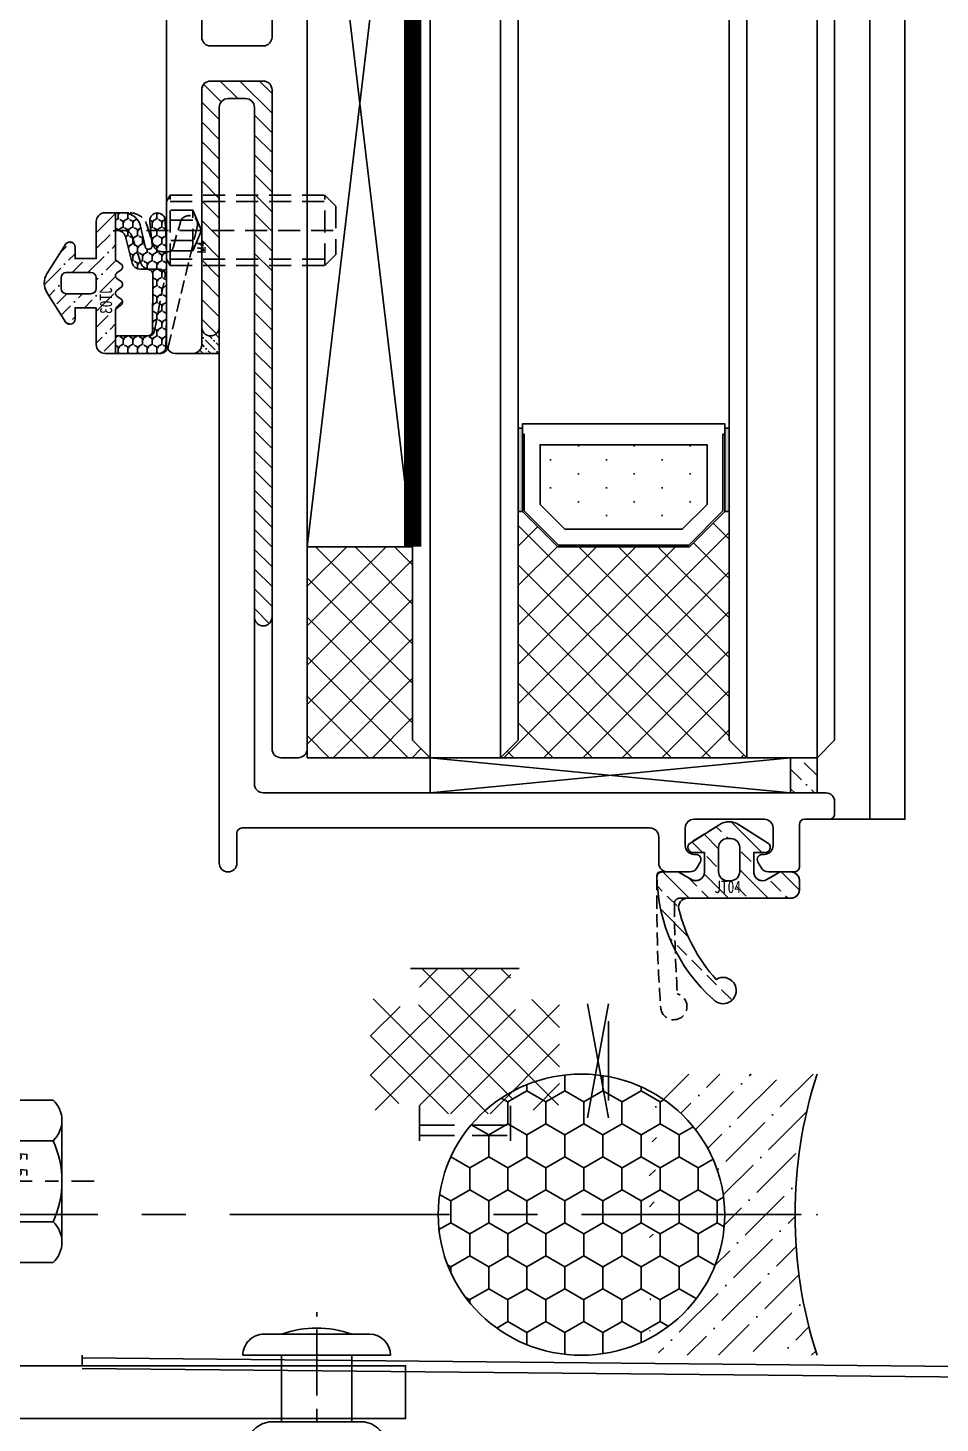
# Model space of a CAD drawing. Extents: x 220580 to 2027826, y -309201 to 71987.
# Drawn here: x 361699.6 to 361751.5, y -164081.2 to -164001.8 of the extents above; entities that cross this region are included whole.
import ezdxf
from ezdxf.enums import TextEntityAlignment as Align

# ---------------------------------------------------------------- set-up
doc = ezdxf.new("R2010")
doc.units = 0
for name, pattern in [('CENTER', [2, 1.25, -0.25, 0.25, -0.25]), ('DASHED', [0.75, 0.5, -0.25]), ('HIDDEN2', [0.1875, 0.125, -0.0625]), ('ZN-CENTER', [2, 1.25, -0.25, 0.25, -0.25]), ('ZN-DASH', [0.35, 0.25, -0.1])]:
    doc.linetypes.add(name, pattern=pattern)
for name, color, linetype in [('!ZN1-填充-8', 8, 'Continuous'), ('!ZN1-标注-173', 173, 'Continuous'), ('!ZN3-玻璃幕墙-4', 4, 'Continuous'), ('!ZN4-辅助材料-1', 1, 'Continuous'), ('!ZN4-配件-11', 11, 'Continuous'), ('!ZN5-铝材投影-112', 112, 'Continuous'), ('!ZN5-铝材断面-6', 6, 'Continuous'), ('!ZN6-虚线-8', 8, 'ZN-DASH'), ('1辅助材料', 1, 'Continuous'), ('4玻璃幕墙', 4, 'Continuous'), ('Fill', 8, 'Continuous'), ('ZX', 240, 'CENTER')]:
    doc.layers.add(name, color=color, linetype=linetype)
doc.layers.add('0_FLASHING', color=6, linetype='Continuous', lineweight=25)
doc.styles.add('DHTEXT-1', font='ROMANS.shx', dxfattribs={"width": 0.7, "bigfont": 'CHINESE.shx'})
doc.styles.add('黑体', font='simhei.ttf', dxfattribs={"height": 12})
pattern_1 = [(135, (0, 0), (-1.122532015133644, -1.122532015133644), []), (225, (0, 0), (1.122532015133644, -1.122532015133644), [])]

# ---------------------------------------------------------------- blocks, each defined once
blk = doc.blocks.new('16胶缝')
at = {"layer": '!ZN1-填充-8', "ltscale": 0.1}
h = blk.add_hatch(dxfattribs=at)
h.set_pattern_fill('HONEY', color=256, scale=10, style=0)
h.set_pattern_definition([(4.818975183877585e-15, (-19679.56000236233, -11324.37131966545), (1.875, 1.08253175), [1.25, -2.5]), (120, (-19679.56000236233, -11324.37131966545), (-1.874999995903225, 1.082531757095823), [1.249999999999998, -2.499999999999997]), (60.00000000000003, (-19679.56000236233, -11324.37131966545), (4.096775418904741e-09, 2.165063507095822), [-2.499999999999998, 1.249999999999999])])
edge = h.paths.add_edge_path()
edge.add_ellipse((8.000000000182808, 13.40127735032729), major_axis=(-1.852811262691897e-12, -8.148750109612592), ratio=0.9817456533069091, start_angle=0, end_angle=360)
h = blk.add_hatch(dxfattribs=at)
h.set_pattern_fill('ANSI36', color=256, scale=10, style=0)
h.set_pattern_definition([(45.00000000000003, (-19679.575386873, -11324.37131966545), (0.6629126073623883, 2.430679560328756), [3.125, -0.625, 0, -0.625])])
edge = h.paths.add_edge_path()
edge.add_ellipse((8.015384510843433, 13.40127735032729), major_axis=(0.8733517820453444, 8.103544729698486), ratio=0.9813319895029027, start_angle=124.6262873536864, end_angle=247.3977371599691, ccw=False)
edge.add_arc((0.0005942590132690384, 10.19757702908555), 1.197577176534192, 269.97156881858757, 324.48671338471985, ccw=False)
edge.add_line((1.455191522836685e-11, 8.999999999992724), (1.091393642127514e-11, -1.818989403545856e-12))
edge.add_arc((8.000000000015461, -24.92179927315374), 26.17434008740905, 432.2031562990745, 467.7968437009381, ccw=False)
edge.add_line((16.00000000001455, 0), (16.00000000001091, 9.000000000003638))
edge.add_arc((16.00645417175474, 10.22705133927502), 1.227068313314542, 216.5905572920867, 269.6986325029304, ccw=False)
at = {"layer": '!ZN4-辅助材料-1', "color": 1, "ltscale": 0.1}
blk.add_arc((8.000000000014552, -24.92179927313555), 26.17434008739207, 72.20315629866607, 107.7968437013339, dxfattribs=at)
blk.add_ellipse((8.000000000182808, 13.40127735032729), major_axis=(-1.852811262691897e-12, -8.148750109612592), ratio=0.9817456533069091, dxfattribs=at)
blk.add_point((8.000000000014552, 7.275957614183426e-12), dxfattribs=at)
blk = doc.blocks.new('胶缝断面')
at = {"color": 7, "ltscale": 0.1, "extrusion": (0, 0, -1), "zscale": -1, "rotation": 180}
blk.add_blockref('16胶缝', (8, 5.456968210637569e-12), dxfattribs=at)
blk = doc.blocks.new('*U261')
at = {"layer": '!ZN1-填充-8'}
h = blk.add_hatch(dxfattribs=at)
h.set_pattern_fill('ANSI37', color=256, scale=0.5, style=0)
h.set_pattern_definition([(45, (6, 0), (-1.122532015133644, 1.122532015133644), []), (135, (6, 0), (-1.122532015133644, -1.122532015133644), [])])
h.paths.add_polyline_path([(1.029468876367901e-06, 5.00000102652325), (1.029468876367901e-06, 19.00000102652371), (1.000001029469331, 18.00000102652325), (14.00000102946797, 18.00000102652325), (14.00000102946797, 17.75000102652325), (12.00000102946797, 15.75000102652325), (12.00000102946797, 8.250001026523705), (14.00000102946797, 6.250001026523705), (14.00000102946797, 6.000001026523705), (1.000001029469331, 6.000001026523705)])
for points in [[(18.75000205893684, 17.99999999999977), (14.00000205893684, 17.99999999999977), (14.00000205893684, 17.74999999999977), (18.75000205893684, 17.74999999999977)], [(18.75000205893684, 6.249999999999773), (14.00000205893684, 6.249999999999773), (14.00000205893684, 5.999999999999773), (18.75000205893684, 5.999999999999773)]]:
    blk.add_hatch(color=256, dxfattribs=at).paths.add_polyline_path(points)
h = blk.add_hatch(dxfattribs=at)
h.set_pattern_fill('DOTS', color=8, angle=-1.272221872585407e-14, style=0)
h.set_pattern_definition([(0, (6, 0), (0.7937500000000003, 1.5875), [0, -1.5875])])
h.paths.add_polyline_path([(13.00000246392847, 15.33578673215879), (13.00000246392847, 8.664213388665985), (14.4142185169444, 7.24999733565005), (17.80000246392865, 7.24999733565005), (17.80000246392865, 16.74999733565005), (14.41421306741995, 16.74999733565005)])
for p, q in [((2.058937752735801e-06, 22.99999999999977), (511.499991186812, 23.00000000001446)), ((1.029468876367901e-06, 19.00000102946865), (511.4999901573431, 19.00000102948334)), ((1.029468876367901e-06, 4.999999091356358), (511.4999901573431, 4.999999091371048)), ((2.058937752735801e-06, 1.000000120825234), (511.499991186812, 1.000000120839925))]:
    blk.add_line(p, q, dxfattribs=at)
at = {"layer": '!ZN3-玻璃幕墙-4'}
for points in [[(511.499991186812, 24.00000000001446), (1.000002058937753, 23.99999999999977), (2.058937752735801e-06, 22.99999999999977), (2.058937752735801e-06, 18.99999999999977), (1.000002058937753, 17.99999999999977), (511.499991186812, 18.00000000001446)], [(511.4999911868125, 6.000000000014463), (1.000002058937298, 5.999999999999773), (2.058936843241099e-06, 4.999999999999773), (2.058935933746397e-06, 0.9999999999997726), (1.000002058935479, 0), (511.4999911868125, 1.628222855240412e-11)]]:
    blk.add_lwpolyline(points, dxfattribs=at)
at = {"layer": '!ZN4-辅助材料-1'}
for points in [[(1.029468876367901e-06, 5.00000102652325), (1.029468876367901e-06, 19.00000102652371), (1.000001029469331, 18.00000102652325), (14.00000102946797, 18.00000102652325), (14.00000102946797, 17.75000102652325), (12.00000102946797, 15.75000102652325), (12.00000102946797, 8.250001026523705), (12.00000102946797, 8.250001026523705), (14.00000102946797, 6.250001026523705), (14.00000102946797, 6.000001026523705), (1.000001029469331, 6.000001026523705), (1.029468876367901e-06, 5.00000102652325)], [(12.00000205893639, 15.74999993958727), (12.00000205893639, 8.250000060412503), (14.00000205893639, 6.250000060412503), (19.00000205893639, 6.250000060412503), (19.00000205893639, 17.7500000604125), (14.00000205893639, 17.7500000604125)], [(18.75000205893684, 17.99999999999977), (14.00000205893684, 17.99999999999977), (14.00000205893684, 17.74999999999977), (18.75000205893684, 17.74999999999977)], [(13.00000246392847, 15.33578673215879), (13.00000246392847, 8.664213388665985), (14.4142185169444, 7.24999733565005), (17.80000246392865, 7.24999733565005), (17.80000246392865, 16.74999733565005), (14.41421306741995, 16.74999733565005)], [(18.75000205893684, 6.249999999999773), (14.00000205893684, 6.249999999999773), (14.00000205893684, 5.999999999999773), (18.75000205893684, 5.999999999999773)]]:
    blk.add_lwpolyline(points, close=True, dxfattribs=at)
blk.add_lwpolyline([(18.40000141310247, 17.74999853286067), (18.40000141310247, 17.65000006041237), (14.04142182915984, 17.65000006041237), (12.09999785437094, 15.70857608562369), (12.09999785437094, 8.291423709387573), (14.04142303089793, 6.349998532860582), (18.40000205893648, 6.349998532860582), (18.40000205893648, 6.250000060412503), (18.40000205893648, 6.349998532860582)], dxfattribs=at)
at = {"layer": 'Defpoints', "color": 250}
for p in [(2.058935478999047e-06, 24.00000205304696), (1.029468876367901e-06, 17.99999999999977), (1.029468876367901e-06, 5.999999999999773), (12.00000205893639, 6.000001026523705), (2.058935478999047e-06, 0)]:
    blk.add_point(p, dxfattribs=at)
blk = doc.blocks.new('JT03')
at = {"layer": '!ZN1-填充-8', "ltscale": 15}
h = blk.add_hatch(dxfattribs=at)
h.set_pattern_fill('ANSI36', color=256, scale=0.4, style=0)
h.set_pattern_definition([(45, (34118.90511561088, 42239.53565028665), (0.3367596045400935, 1.234785216647009), [1.5875, -0.3175, 0, -0.3175])])
edge = h.paths.add_edge_path(flags=16)
edge.add_line((0.2999951756937662, -2.999954370156047), (-0.300004824239295, -2.999954370156047))
edge.add_arc((-0.3000048242422053, -2.699954370156047), 0.2999999999999998, 179.9999999994442, 270.0000000005558, ccw=False)
edge.add_line((-0.6000048242422054, -2.699954370153137), (-0.6000048242422054, -1.299954370129853))
edge.add_arc((-0.300004824239295, -1.299954370129853), 0.3000000000029104, 90, 180, ccw=False)
edge.add_line((-0.300004824239295, -0.9999543701269431), (0.2999951756937662, -0.9999543701269431))
edge.add_arc((0.2999951756937662, -1.299954370129853), 0.3000000000029104, 0, 90, ccw=False)
edge.add_line((0.5999951756966766, -1.299954370129853), (0.5999951756966766, -2.699954370153137))
edge.add_arc((0.2999951756937662, -2.699954370153137), 0.3000000000029104, -90, 0, ccw=False)
edge = h.paths.add_edge_path()
edge.add_line((1.399995175699587, -2.999264446921643), (1.399995175699587, -1.799954370151681))
edge.add_line((1.399995175699587, -1.799954370151681), (2.04434166498686, -1.799954370129853))
edge.add_arc((2.044341664987047, -1.499954370126448), 0.3000000000034055, 269.9999999999642, 408.5979371994025)
edge.add_line((2.242743326256459, -1.274928192076914), (0.5323052098465269, -0.1996644949467736))
edge.add_arc((8.712875198464916e-05, -1.046271791250547), 0.9999999999993707, 57.84455550804667, 122.1554454890828)
edge.add_line((-0.5321309670762275, -0.1996645042090677), (-2.242569000045478, -1.274928192076914))
edge.add_arc((-2.044167338776066, -1.499954370126448), 0.3000000000034055, 131.4020628005975, 270.0000000000358)
edge.add_line((-2.044167338775878, -1.799954370129853), (-1.400004824245116, -1.799954370151681))
edge.add_line((-1.400004824245116, -1.799954370151681), (-1.400004824245116, -2.999451563887305))
edge.add_line((-1.400004824245116, -2.999451563887305), (-3.500004824260941, -2.999451563861385))
edge.add_arc((-3.500004824271855, -3.499451563863204), 0.500000000001819, 89.99999999874936, 180)
edge.add_line((-4.000004824273674, -3.499451563863204), (-4.000004824275493, -4.099444401094388))
edge.add_line((-4.000004824275493, -4.099444401094388), (-1.325334727973313, -4.099436824434179))
edge.add_line((-1.325334727973313, -4.099436824434179), (-1.085334727982627, -4.419436824441163))
edge.add_arc((-0.9253347279818627, -4.29943682442422), 0.2000000000107775, 216.8698976495959, 323.1301023530095)
edge.add_line((-0.7653347279756417, -4.419436824433888), (-0.5853347279826266, -4.179436824428649))
edge.add_arc((-0.4253347279791342, -4.29943682443718), 0.2000000000079126, 36.86989764719891, 143.1301023528011, ccw=False)
edge.add_line((-0.2653347279756417, -4.179436824428649), (-0.08533472798262665, -4.419436824441163))
edge.add_arc((0.07466527201813733, -4.29943682442422), 0.2000000000107775, 216.8698976495959, 323.1301023530095)
edge.add_line((0.2346652720243583, -4.419436824433888), (0.4146652720319253, -4.179436824435925))
edge.add_arc((0.5746652720299608, -4.299436824428994), 0.1999999999942702, 36.86989764719891, 143.1301023554066, ccw=False)
edge.add_line((0.7346652720225393, -4.179436824428649), (0.9146652720319253, -4.419436824426612))
edge.add_arc((1.07466527203087, -4.299436824431496), 0.1999999999962256, 216.869897644906, 323.1301023524884)
edge.add_line((1.234665272024358, -4.419436824433888), (1.474665272029597, -4.099436824434179))
edge.add_line((1.474665272029597, -4.099436824434179), (4.000017958420358, -4.099436366741884))
edge.add_line((4.000017958420358, -4.099436366741884), (4.000038966527427, -3.500201293729333))
edge.add_arc((3.500038966833257, -3.50018376462674), 0.5000000000014394, 359.9979913128051, 449.9635298762817)
edge.add_line((3.500357228680514, -3.000183865915915), (1.399995175699587, -2.999264446921643))
at = {"layer": '!ZN1-填充-8', "ltscale": 20}
h = blk.add_hatch(dxfattribs=at)
h.set_pattern_fill('HONEY', color=256, scale=0.2, style=0)
h.set_pattern_definition([(0, (0, 0), (0.4762500000000001, 0.274963), [0.3175, -0.635]), (120, (0, 0), (-0.4762499431007806, 0.2749630985523391), [0.3174999999999999, -0.6349999999999999]), (59.99999999999999, (0, 0), (5.689921946938626e-08, 0.5499260985523389), [-0.635, 0.3175])])
edge = h.paths.add_edge_path()
edge.add_arc((-0.5963505353627268, 44.97626796424624), 51.98203045442362, 266.615067057962, 270.6573202624171, ccw=False)
edge.add_arc((-3.54432294529569, -6.485604109923442), 0.4462571278293612, 83.50559456254439, 254.2346151704494, ccw=False)
edge.add_line((-3.493848498522766, -6.042210656699922), (-2.174927118764799, -6.178575695668769))
edge.add_arc((-2.130285758898594, -5.977485442805289), 0.2059857781678201, 257.4835097219211, 437.4835097219211)
edge.add_line((-2.08564439903239, -5.776395189941809), (-3.31734290534132, -5.502962263761219))
edge.add_arc((-3.000004824272181, -4.554649792946507), 0.9999999999996739, 180.0000000000398, 251.4979805381106, ccw=False)
edge.add_line((-4.000004824271855, -4.554649792947203), (-4.000004824273674, -4.099444401093933))
edge.add_line((-4.000004824273674, -4.099444401093933), (-3.000004824275493, -4.0994405116694))
edge.add_line((-3.000004824275493, -4.0994405116694), (-3.000004824274129, -4.192701531246712))
edge.add_arc((-2.500004824274428, -4.192701531244685), 0.4999999999997002, 180.0000000002323, 251.7991104477941)
edge.add_line((-2.656179657961729, -4.667685132353654), (-1.132274853538092, -5.042175939679964))
edge.add_arc((-1.288449687225301, -5.517159540788867), 0.4999999999996079, -3.5925040720030665e-11, 71.79911044780181, ccw=False)
edge.add_line((-0.7884496872256932, -5.51715954078918), (-0.7884496872256932, -5.920797158658843))
edge.add_arc((-0.4879443157585776, -5.920885388721941), 0.3005053844195361, 179.9831776381508, 270.3594660694304)
edge.add_line((-0.4860589974741742, -6.221384859004502), (2.781375974409002, -6.201937363889556))
edge.add_arc((2.699924770739973, -5.913206171565373), 0.3000000000001297, 285.7537839569326, 359.9972102712353)
edge.add_line((2.999924770384496, -5.913220778551022), (3.000017959605884, -4.099387676790684))
edge.add_line((3.000017959605884, -4.099387676790684), (4.000017958420358, -4.099436366741884))
edge.add_line((4.000017958420358, -4.099436366741884), (3.999895286850915, -6.51878143435988))
edge.add_arc((3.605436260523599, -6.563283013601247), 0.3969613507711676, -85.63524248337609, 6.436706839375574, ccw=False)
edge.add_arc((0.5239799397639211, 101.7419749174712), 108.745596035836, 269.7234774292143, 271.639696238487, ccw=False)
at = {"layer": '!ZN4-辅助材料-1'}
blk.add_lwpolyline([(1.399995175699587, -2.999264446921643), (1.399995175699587, -1.799954370151681), (2.04434166498686, -1.799954370129853, 0.6911292322205898), (2.242743326256459, -1.274928192076914), (0.5323052098465269, -0.1996644949467736, 0.2882140078519263), (-0.5321309670762275, -0.1996645042090677), (-2.242569000045478, -1.274928192076914, 0.6911292322205898), (-2.044167338775878, -1.799954370129853), (-1.400004824245116, -1.799954370151681), (-1.400004824245116, -2.999451563887305), (-3.500004824260941, -2.999451563861385, 0.4142135623794883), (-4.000004824273674, -3.499451563863204), (-4.000004824275493, -4.099444401094388), (-1.325334727973313, -4.099436824434179), (-1.085334727982627, -4.419436824441163, 0.4999999999732836), (-0.7653347279756417, -4.419436824433888), (-0.5853347279826266, -4.179436824428649, -0.4999999999852208), (-0.2653347279756417, -4.179436824428649), (-0.08533472798262665, -4.419436824441163, 0.4999999999732836), (0.2346652720243583, -4.419436824433888), (0.4146652720319253, -4.179436824435925, -0.4999999999994316), (0.7346652720225393, -4.179436824428649), (0.9146652720319253, -4.419436824426612, 0.499999999996021), (1.234665272024358, -4.419436824433888), (1.474665272029597, -4.099436824434179), (4.000017958420358, -4.099436366741884), (4.000038966527427, -3.500201293729333, 0.4140374081675587), (3.500357228680514, -3.000183865915915)], format="xyb", close=True, dxfattribs=at)
at = {"layer": '!ZN4-辅助材料-1', "color": 1}
blk.add_lwpolyline([(0.2999951756937662, -2.999954370156047), (-0.300004824239295, -2.999954370156047, -0.4142135623787779), (-0.6000048242422054, -2.699954370153137), (-0.6000048242422054, -1.299954370129853, -0.414213562373095), (-0.300004824239295, -0.9999543701269431), (0.2999951756937662, -0.9999543701269431, -0.414213562373095), (0.5999951756966766, -1.299954370129853), (0.5999951756966766, -2.699954370153137, -0.414213562373095)], format="xyb", close=True, dxfattribs=at)
at = {"layer": '!ZN4-辅助材料-1'}
blk.add_lwpolyline([(-4.824270035896916e-06, -7.002341693549397, -0.01763948608011617), (-3.665570504726929, -6.915074077989289, -0.9222001808408384), (-3.493848498522766, -6.042210656699922), (-2.174927118764799, -6.178575695668769, 0.9999999999999999), (-2.08564439903239, -5.776395189941809), (-3.31734290534132, -5.502962263761219, -0.3224996872189054), (-4.000004824271855, -4.554649792947203), (-4.000004824273674, -4.099444401093933), (-3.000004824275493, -4.0994405116694), (-3.000004824274129, -4.192701531246712, 0.3239508864512514), (-2.656179657961729, -4.667685132353654), (-1.132274853538092, -5.042175939679964, -0.3239508864525815), (-0.7884496872256932, -5.51715954078918), (-0.7884496872256932, -5.920797158658843, 0.4161384412140452), (-0.4860589974741742, -6.221384859004502), (2.781375974409002, -6.201937363889556, 0.3357767992092071), (2.999924770384496, -5.913220778551022), (3.000017959605884, -4.099387676790684), (4.000017958420358, -4.099436366741884), (3.999895286850915, -6.51878143435988, -0.4248453687652656), (3.635647293558577, -6.959093078517526, -0.00836127669270023), (-0.0008492064064284932, -7.002354643000899)], format="xyb", dxfattribs=at)
at = {"layer": '!ZN6-虚线-8', "color": 8, "linetype": 'ZN-DASH', "ltscale": 3}
blk.add_lwpolyline([(-4.000004824273674, -4.099444401093933), (-4.000004824271855, -4.928079976642039, 0.3224996872189054), (-3.31734290534132, -5.87639244745651), (-2.132274853538092, -6.266043385860485, -0.3239508864522677), (-1.788449687225693, -6.7410269869697), (-1.788449687225693, -7.082006550920141, -0.3357903441525757), (-2.006998483556799, -7.370737743244263), (-3.477576157872591, -7.785588389264831, 0.9999999999999999), (-3.206072145642338, -8.748025697011599), (3.635647293558577, -7.100073925711513, 0.3357767992093377), (3.999895286850915, -6.618879616813956), (4.000017958420358, -4.099436366741884), (3.000017959605884, -4.099387676790684), (2.999924770384496, -6.013318961005098, -0.335776799209296), (2.781375974409002, -6.302035546343177), (-0.4069984835564355, -6.919376998942425, -0.497240947095468), (-0.7884496872256932, -6.630645806618304), (-0.7884496872256932, -6.01715954078918, 0.3239508864523259), (-1.132274853538092, -5.542175939679964), (-2.656179657961729, -5.041115316048945, -0.3239508864514145), (-3.000004824274129, -4.566131714941548), (-3.000004824275493, -4.0994405116694)], format="xyb", close=True, dxfattribs=at)
at = {"layer": 'Defpoints', "ltscale": 15, "style": '黑体', "width": 0.8}
blk.add_text('JT03', height=0.7000000000000001, dxfattribs=at).set_placement((0.9937921799121787, -3.903452419290261), align=Align.CENTER)
blk = doc.blocks.new('3mm厚胶条')
at = {"layer": 'Fill'}
h = blk.add_hatch(dxfattribs=at)
h.set_pattern_fill('ANSI31', color=256, scale=0.5)
h.set_pattern_definition([(45, (0, 0), (-0.561266007566822, 0.5612660075668221), [])])
edge = h.paths.add_edge_path()
edge.add_arc((0.2041028128980543, 0.2999450176742623), 0.2999999999999999, 269.97594843396644, 359.9999999999428, ccw=False)
edge.add_line((0.2039768791964889, -5.495589357451536e-05), (-0.1960297182595241, 0.0001129584925365634))
edge.add_arc((-0.1958944282921733, 0.3001129279863853), 0.2999999999994757, 179.9999999998145, 269.9741615186586, ccw=False)
edge.add_line((-0.4958944282916491, 0.3001129279873567), (-0.4958944282916491, 1.117701839371875))
edge.add_arc((-0.6248895014257517, 1.11944925264805), 0.1290069081329765, 359.2238984022005, 445.1968088878392)
edge.add_line((-0.6140873217009357, 1.248003113963932), (-0.7258701920472959, 1.242718416928255))
edge.add_arc((-0.70120827268636, 0.7210650220240912), 0.5222360334959714, 92.70672554829426, 167.706725548085)
edge.add_line((-1.211469733614649, 0.8322572707329527), (-1.413063774223701, -2.019711048327736))
edge.add_arc((-2.011045689203393, -1.940889532902905), 0.6031543765377536, 283.80453109835884, 352.4909866261073, ccw=False)
edge.add_arc((-1.711027830958352, -3.236862179037228), 0.7271918305480072, 102.3955841950931, 140.1403428804012)
edge.add_arc((-2.145245422376326, -2.851985073525741), 0.1482028153695781, 146.7831393039712, 273.1825879911093)
edge.add_line((-2.137017486707919, -2.999959313034196), (-1.71632770881115, -2.999959313041472))
edge.add_arc((-1.717147016692408, -2.149202143606091), 0.850757563945867, 270.0551777532911, 332.801971516606)
edge.add_arc((1.052373023609539, -4.487892496981211), 2.802381882953311, 102.32254362635979, 135.9107193443802, ccw=False)
edge.add_line((0.4543032584006141, -1.750072785267548), (0.7693642463018477, -1.638019477992202))
edge.add_arc((0.7819430534270146, -1.711556554814226), 0.0746051476522924, -26.048902378122875, 99.7067255470177, ccw=False)
edge.add_line((0.8489697777949914, -1.744318518685759), (0.8571202825150976, -2.578578965069028))
edge.add_arc((0.6560401093904494, -2.480293073462875), 0.2238154429717819, 272.70672555129545, 333.95109762614885, ccw=False)
edge.add_line((0.6666095034161117, -2.703858814180421), (0.5471460161934374, -2.709506623476045))
edge.add_arc((0.5502084089541724, -2.854926262357902), 0.14545188077832, 91.20641373176511, 274.3491176516054)
edge.add_line((0.5612385415479366, -2.9999593130633), (0.8842308576349751, -2.999959313085128))
edge.add_arc((0.8384245284230651, -2.48709399076403), 0.5149068446189015, 275.1038036520967, 331.8148690466252)
edge.add_line((1.292276837601094, -2.730295841269253), (1.562274669271574, -1.660751750358031))
edge.add_arc((-1.091872237254416, -1.175403957954716), 2.698158312814919, 349.6371633920081, 413.7360953850442)
edge.add_line((0.5041028128980543, 1.000124005621728), (0.5041028128980543, 0.2999450176739629))
at = {"layer": '1辅助材料'}
blk.add_lwpolyline([(0.5041028128980543, 0.2999450176739629, -0.4143365181457246), (0.2039768791964889, -5.495589357451536e-05), (-0.1960297182595241, 0.0001129584925365634, -0.414081483490272), (-0.4958944282916491, 0.3001129279873567), (-0.4958944282916491, 1.117701839371875, 0.3937739410618442), (-0.6140873217009357, 1.248003113963932), (-0.7258701920472959, 1.242718416928255, 0.3394542588623574), (-1.211469733614649, 0.8322572707329527), (-1.413063774223701, -2.019711048327736, -0.309008888142426), (-1.867126868623018, -2.526622044395481, 0.1661979340469599), (-2.269232363552874, -2.770798172481591, 0.6152007887052839), (-2.137017486707919, -2.999959313034196), (-1.71632770881115, -2.999959313041472, 0.2808368407751581), (-0.9604559289327881, -2.538055625416746, -0.1476144348271703), (0.4543032584006141, -1.750072785267548), (0.7693642463018477, -1.638019477992202, -0.6113350585262082), (0.8489697777949914, -1.744318518685759), (0.8571202825150976, -2.578578965069028, -0.27377715356219), (0.6666095034161117, -2.703858814180421), (0.5471460161934374, -2.709506623476045, 1.027808333890914), (0.5612385415479366, -2.9999593130633), (0.8842308576349751, -2.999959313085128, 0.2526260446995272), (1.292276837601094, -2.730295841269253), (1.562274669271574, -1.660751750358031, 0.2872126092258211), (0.5041028128980543, 1.000124005621728), (0.5041028128980543, 0.2999450176739629)], format="xyb", dxfattribs=at)
blk = doc.blocks.new('20250828095116', base_point=(-112701.3450416942, -32061.51196789133))
at = {"layer": '!ZN1-填充-8'}
h = blk.add_hatch(dxfattribs=at)
h.set_pattern_fill('ANSI37', color=256, angle=89.99999999999999, style=0)
h.set_pattern_definition(pattern_1)
h.paths.add_polyline_path([(-112708.3450166754, -32049.51196789337), (-112708.3450166754, -32061.01196789133), (-112708.3450166754, -32061.51196789133), (-112701.3450166754, -32061.51196789133), (-112702.3450166754, -32060.51196789133), (-112702.3450166754, -32049.51196789341)])
at = {"layer": '!ZN1-填充-8', "ltscale": 15}
for p, q in [((-112708.3450166754, -31999.01196683484), (-112702.3450166754, -32049.51196789337)), ((-112702.3450166754, -31999.01196683484), (-112708.3450166756, -32049.51196789337))]:
    blk.add_line(p, q, dxfattribs=at)
at = {"layer": '!ZN4-辅助材料-1', "ltscale": 20, "const_width": 1}
blk.add_lwpolyline([(-112702.3450166754, -32049.51196789337), (-112702.3450166754, -31997.04608892604)], dxfattribs=at)
at = {"layer": '!ZN4-辅助材料-1'}
for points in [[(-112702.3450166754, -31999.01196683484), (-112702.3450166754, -32049.51196789337), (-112708.3450166755, -32049.51196789337), (-112708.3450166755, -31999.01196683484)], [(-112708.3450166754, -32049.51196789337), (-112708.3450166754, -32061.01196789133), (-112708.3450166754, -32061.51196789133), (-112701.3450166754, -32061.51196789133), (-112702.3450166754, -32060.51196789133), (-112702.3450166754, -32049.51196789341)]]:
    blk.add_lwpolyline(points, close=True, dxfattribs=at)
at = {"layer": '!ZN1-标注-173', "ltscale": 50, "extrusion": (0, 0, -1), "zscale": -1, "rotation": 270}
blk.add_blockref('3mm厚胶条', (112705.3450166755, -31997.00786126313), dxfattribs=at)
blk = doc.blocks.new('20250828095135', base_point=(-112732.7450166754, -32047.51196832285))
at = {"layer": '!ZN5-铝材断面-6'}
blk.add_lwpolyline([(-112712.3449913872, -32067.51196602143), (-112712.3449913872, -32065.81196602144, -0.4142135623787779), (-112712.0449913872, -32065.51196602143), (-112688.8449886283, -32065.51196602143, -0.414213562373095), (-112688.3449886283, -32066.01196602143), (-112688.3449886283, -32067.51196602147, 0.4142135623730951), (-112687.8449886283, -32068.01196602147), (-112686.5913987899, -32068.01196602147, 0.2679491924305389), (-112686.158386088, -32067.76196602147), (-112685.9851810072, -32067.46196602147, 0.577350269198918), (-112686.2449886283, -32067.01196602147), (-112686.3449886283, -32067.01196602147, -0.414213562373095), (-112686.8449886283, -32066.51196602147), (-112686.8449886283, -32065.5119660217, -0.4142135623560464), (-112686.3449886284, -32065.0119660217), (-112682.3449886284, -32065.01196602146, -0.4142135623901437), (-112681.8449886283, -32065.51196602146), (-112681.8449886283, -32066.51196602147, -0.414213562373095), (-112682.3449886283, -32067.01196602147), (-112682.4449886284, -32067.01196602147, 0.577350269198918), (-112682.7047962495, -32067.46196602147), (-112682.5315911687, -32067.76196602147, 0.2679491924305389), (-112682.0985784668, -32068.01196602147), (-112680.6449913872, -32068.01196602147, 0.4142135623787779), (-112680.3449913872, -32067.71196602147), (-112680.3449913872, -32065.31196602155, -0.4142135623787779), (-112680.0449913872, -32065.01196602155), (-112678.6449913872, -32065.01196602155, 0.4142135623787779), (-112678.3449913872, -32064.71196602155), (-112678.3449913872, -32064.01196602147, 0.414213562373095), (-112678.8449913872, -32063.51196602147), (-112680.8049669788, -32063.51196602147), (-112710.8449913872, -32063.51196602148, -0.4142135623730951), (-112711.3449913872, -32063.01196602148), (-112711.3449913872, -32024.51196602143, 0.4142135623734228), (-112711.8449913872, -32024.01196602143), (-112712.8449913872, -32024.01196602143, 0.4142135623730951), (-112713.3449913872, -32024.51196602143), (-112713.3449913872, -32067.51196602143, 0.4142135623730951), (-112712.8449913872, -32068.01196602143), (-112712.8449913872, -32068.01196602143, 0.414213562373095)], format="xyb", close=True, dxfattribs=at)
blk = doc.blocks.new('20250828095149', base_point=(-112732.7450166754, -32047.51196832285))
at = {"layer": '!ZN5-铝材断面-6'}
blk.add_lwpolyline([(-112716.3450685421, -32014.5119668477), (-112716.3450685424, -32038.01199272434, 0.4142135623814862), (-112715.8450685424, -32038.51199272434), (-112714.8450406647, -32038.51199272434, 0.4142135623519174), (-112714.3450406647, -32038.01199272436), (-112714.3450406646, -32023.51194120114, -0.4142135623814862), (-112713.8450406646, -32023.01194120114), (-112710.8450406647, -32023.01194120114, -0.4142135623814862), (-112710.3450406647, -32023.51194120114), (-112710.3450406647, -32061.01196705156, 0.4142135623814862), (-112709.8450406647, -32061.51196705156), (-112708.8450406647, -32061.51196705156, 0.4142135623814862), (-112708.3450406647, -32061.01196705156), (-112708.3450406647, -31998.51196684768, -0.414213562370964)], format="xyb", dxfattribs=at)
blk.add_lwpolyline([(-112710.3450406641, -32010.01196684769), (-112710.3450406641, -32020.51194120098, -0.4142135623729509), (-112710.8450406641, -32021.01194120098), (-112713.8450406649, -32021.01194120098, -0.414213562373671), (-112714.3450406649, -32020.51194120098), (-112714.3450406649, -32010.01196684769, -0.414213562373095), (-112713.8450406649, -32009.51196684769), (-112710.8450406641, -32009.51196684769, -0.4142135623726824)], format="xyb", close=True, dxfattribs=at)
blk = doc.blocks.new('20250828094859', base_point=(-112732.7450166754, -32047.51196832285))
at = {"layer": '!ZN1-填充-8'}
h = blk.add_hatch(dxfattribs=at)
h.set_pattern_fill('ANSI37', color=8, angle=90.00000000000001)
h.set_pattern_definition(pattern_1)
h.paths.add_polyline_path([(-112703.1607797071, -32075.37105796087, 0.4693412598177767), (-112703.7907325481, -32074.92960437454, 0.4772616551268979), (-112704.7577913438, -32075.71196705185), (-112704.7577913438, -32080.97196705174, 0.4770910882801007), (-112703.7911673557, -32081.75442244772, 0.4719103256772501), (-112703.1612024632, -32081.30833068817, -0.9297347899613067), (-112701.9643802245, -32081.30833068817, 0.3930506007189793), (-112701.4657042917, -32081.77196705181), (-112697.279878396, -32081.77196705181, 0.3930506007153051), (-112696.7812024632, -32081.30833068816, -0.9297347899464696), (-112695.5843802245, -32081.30833068816, 0.4719103256673575), (-112694.9544153319, -32081.75442244773, 0.4770910882785173), (-112693.9877913438, -32080.97196705175), (-112693.9877913438, -32075.7119670518, 0.4772616551345985), (-112694.9548501395, -32074.92960437454, 0.469341259815262), (-112695.5848029805, -32075.3710579609, -0.9598614526605848), (-112696.7827913438, -32075.32196705183), (-112696.7827913438, -32074.01196705181, -0.4142135623805389), (-112696.2827913438, -32073.5119670518), (-112702.4627913438, -32073.51196705182, -0.4142135623737843), (-112701.9627913438, -32074.01196705181), (-112701.9627913438, -32075.3219670518, -0.9598614526833716)])
at = {"layer": '!ZN1-填充-8', "color": 8, "ltscale": 50}
for p, q in [((-112691.2005421576, -32075.51196832494), (-112692.4005421576, -32082.0119670515)), ((-112691.2005421576, -32082.0119670515), (-112692.4005421576, -32075.51196832494))]:
    blk.add_line(p, q, dxfattribs=at)
at = {"layer": '!ZN1-填充-8', "linetype": 'DASHED', "ltscale": 4}
for p, q in [((-112701.9635151577, -32082.4244670518), (-112696.78206753, -32082.4244670518)), ((-112701.9635151577, -32083.01196705181), (-112696.78206753, -32083.01196705181))]:
    blk.add_line(p, q, dxfattribs=at)
for points in [[(-112701.9635151577, -32081.3187039933), (-112701.9635151577, -32083.51196705181)], [(-112696.78206753, -32081.31870399328), (-112696.78206753, -32083.51196705181)]]:
    blk.add_lwpolyline(points, dxfattribs=at)
at = {"layer": '!ZN4-辅助材料-1', "ltscale": 15}
for p, q in [((-112696.2827913438, -32073.5119670518), (-112702.4627913438, -32073.51196705182)), ((-112691.2005421576, -32081.0119670515), (-112691.2005421576, -32076.51196832494))]:
    blk.add_line(p, q, dxfattribs=at)
blk = doc.blocks.new('ZN-内六角平端紧定螺钉1')
at = {"layer": '!ZN4-配件-11', "color": 8, "linetype": 'HIDDEN2', "ltscale": 10}
for p, q in [((0.2087405838501581, 2.00010147113062), (0, 1.640931338536575)), ((0, 1.640931338547489), (0, -1.640931338536575)), ((0.2087405838501581, -1.99989852888757), (0.2087405838501581, 2.000101471090602)), ((0.2087405838501581, 2.00010147113062), (8.999999999983629, 2.000101471122434)), ((0.2087405838465202, 1.640101471133676), (8.999999999983629, 1.640101471118214)), ((8.999999999983629, -1.999898528895756), (8.999999999983629, 2.000101471082417)), ((9.625000000005457, 1.374898528650192), (8.999999999983629, 2.000101471104244)), ((1.499512124311877, 1.155346547931913), (0.2087405838501581, 1.155346547931913)), ((1.994588046872195, 0.001212519518958288), (1.499512124311877, 1.155346547931913)), ((1.499512124300963, -1.154069131787764), (1.499512124311877, 1.155346547931913)), ((9.625000000005457, 1.374898528646554), (9.62499999996362, -1.374898528913945)), ((-1.143809481177414, 1.728039933368564e-11), (10.14380948117741, -1.39152689371258e-10)), ((1.499512124300963, 0.5775618169536756), (0.2087405838501581, 0.5775618169536756)), ((1.499512124285502, -1.154069131824144), (1.994588046872195, 0.001212519518958288)), ((1.499512124300963, -0.577138982715951), (0.2087405838501581, -0.577138982715951)), ((1.499512124285502, -1.154069131824144), (0.2087405838501581, -1.154069131824144)), ((8.999999999983629, -1.999898528895756), (9.62499999996544, -1.374898528913945)), ((0.2087405838501581, -1.99989852888757), (0, -1.640931338536575)), ((0.2087405838501581, -1.639898528894264), (8.999999999983629, -1.639898528902449)), ((0.2087405838501581, -1.99989852888757), (8.999999999983629, -1.999898528895756))]:
    blk.add_line(p, q, dxfattribs=at)
at = {"layer": '!ZN4-配件-11', "color": 8, "linetype": 'HIDDEN2', "ltscale": 10, "style": 'DHTEXT-1', "width": 0.7}
blk.add_text('M4', height=0.5, rotation=90, dxfattribs=at).set_placement((2.241663524724572, -0.9580179801714621), align=Align.CENTER)
blk = doc.blocks.new('20201228191812')
at = {"layer": '!ZN1-填充-8'}
h = blk.add_hatch(dxfattribs=at)
h.set_pattern_fill('ANSI31', color=256, scale=0.5, angle=-1.272221872585407e-14)
h.set_pattern_definition([(44.99999999999999, (-37198.44502795451, -43092.60228476697), (-0.5612660075668219, 0.5612660075668222), [])])
edge = h.paths.add_edge_path()
edge.add_arc((1.499999999978172, 30.50002585041511), 0.5, 0, 90)
edge.add_line((1.499999999978172, 31.00002585041511), (1.500049277463404, 31.00002585041511))
edge.add_arc((1.500049277463404, 30.50002585041511), 0.5, 90, 180)
edge.add_line((1.000049277463404, 30.50002585041511), (1.000049277477956, 1.50002482029231))
edge.add_arc((0.5000492774779559, 1.50002482029231), 0.5, -90, 0, ccw=False)
edge.add_line((0.5000492774779559, 1.00002482029231), (-0.4999507225220441, 1.00002482029231))
edge.add_arc((-0.4999507225220441, 1.50002482029231), 0.5, 180, 270, ccw=False)
edge.add_line((-0.9999507225220441, 1.50002482029231), (-0.9999507225220441, 14.00002436237264))
edge.add_arc((-1.499950722522044, 14.00002436237264), 0.5, 0, 90.00000000083378)
edge.add_line((-1.49995072252932, 14.50002436237264), (-1.500000000029104, 14.50002436237264))
edge.add_arc((-1.500000000029104, 14.00002436237264), 0.5, 90, 180)
edge.add_line((-2.000000000029104, 14.00002436237264), (-1.999999999970896, 0.5))
edge.add_arc((-1.499999999969541, 0.5000000000013556), 0.5000000000013556, 180.0000000001553, 269.9999999998446)
edge.add_line((-1.499999999970896, 0), (1.499999999978172, -7.275957614183426e-12))
edge.add_arc((1.499999999978557, 0.4999999999923394), 0.4999999999996153, 269.9999999999559, 360.0000000000441)
edge.add_line((1.999999999978172, 0.499999999992724), (1.999999999978172, 30.50002585041511))
at = {"layer": '!ZN1-填充-8', "ltscale": 15}
h = blk.add_hatch(dxfattribs=at)
h.set_pattern_fill('ANSI36', color=256, scale=0.2, style=0)
h.set_pattern_definition([(44.99999999999999, (-37198.94502795506, -43090.10233404447), (0.1683798022700467, 0.6173926083235044), [0.7937500000000001, -0.15875, 0, -0.15875])])
h.paths.add_polyline_path([(-1.499950722522044, 14.50002436237264), (-1.499901445014984, 14.50002436237264, -0.4142135623737137), (-0.9999014450149843, 14.00002436237264), (-0.9999014450077084, 15.50002436292561), (-2.499950722522044, 15.50002436238719, -0.4142135623716743), (-1.999950722522044, 15.00002436238719), (-1.999950722522044, 14.00002436237264, -0.4142135623730947)])
at = {"layer": '!ZN4-辅助材料-1'}
blk.add_line((-0.99995072252932, 15.50002436293289), (-2.500000000043656, 15.50002436292561), dxfattribs=at)
blk.add_lwpolyline([(1.999999999978172, 30.50002585041511, 0.4142135623730951), (1.499999999978172, 31.00002585041511), (1.500049277463404, 31.00002585041511, 0.4142135623730951), (1.000049277463404, 30.50002585041511), (1.000049277477956, 1.50002482029231, -0.414213562373095), (0.5000492774779559, 1.00002482029231), (-0.4999507225220441, 1.00002482029231, -0.4142135623730951), (-0.9999507225220441, 1.50002482029231), (-0.9999507225220441, 14.00002436237264, 0.4142135623773572), (-1.49995072252932, 14.50002436237264), (-1.500000000029104, 14.50002436237264, 0.4142135623730951), (-2.000000000029104, 14.00002436237264), (-1.999999999970896, 0.5, 0.414213562371507), (-1.499999999970896, 0), (1.499999999978172, -7.275957614183426e-12, 0.4142135623735458), (1.999999999978172, 0.499999999992724), (1.999999999978172, 30.50002585041511)], format="xyb", dxfattribs=at)
at = {"layer": '!ZN4-配件-11', "color": 1, "xscale": -1, "rotation": 180}
blk.add_blockref('ZN-内六角平端紧定螺钉1', (-3.999978600184477, 8.50005255313772), dxfattribs=at)
blk = doc.blocks.new('JT04')
at = {"layer": '!ZN1-填充-8'}
h = blk.add_hatch(dxfattribs=at)
h.set_pattern_fill('ANSI33', color=256, scale=0.5, style=0)
h.set_pattern_definition([(45, (35969.10496391514, 42810.81342373282), (-1.122532015133644, 1.122532015133644), []), (45, (35970.22749641514, 42810.81342373282), (-1.122532015133644, 1.122532015133644), [0.79375, -0.396875])])
edge = h.paths.add_edge_path(flags=16)
edge.add_line((-2.997826040569635, -0.599999999969441), (-1.599999999998545, -0.599999999969441))
edge.add_arc((-1.599999999998545, -0.099999999969441), 0.5, 270, 360)
edge.add_line((-1.099999999998545, -0.09999999996944098), (-1.099999999998545, 0.09999999996944098))
edge.add_arc((-1.599999999998545, 0.099999999969441), 0.5, 0, 90)
edge.add_line((-1.599999999998545, 0.599999999969441), (-2.997826040569635, 0.599999999969441))
edge.add_arc((-2.997826040569635, 0.09999999996944098), 0.5, 90, 180)
edge.add_line((-3.497826040569635, 0.09999999996944098), (-3.497826040569635, -0.09999999996944098))
edge.add_arc((-2.997826040569635, -0.09999999996944098), 0.5, 180, 270)
edge = h.paths.add_edge_path()
edge.add_line((-4.497826040569635, 1.899999999972351), (-4.497826040569635, -3.499997241218807))
edge.add_arc((-3.997826040569635, -3.499997241218807), 0.5, 180, 270)
edge.add_line((-3.997826040569635, -3.999997241218807), (-3.499999999985448, -3.999997241218807))
edge.add_arc((-3.499999999985448, -3.499997241218807), 0.5, 270, 359.9999999966649)
edge.add_line((-2.999999999985448, -3.499997241247911), (-2.999999999949068, -2.903793814824894))
edge.add_line((-2.999999999949068, -2.903793814824894), (-3.431842483201763, -2.148069469156326))
edge.add_arc((-2.997720912142761, -1.899999999972321), 0.49999999999997, 89.99999999997482, 209.7448812976816, ccw=False)
edge.add_line((-2.99772091214254, -1.399999999972351), (-1.900000000023283, -1.399999999972351))
edge.add_line((-1.900000000023283, -1.399999999972351), (-1.900000000001455, -2.044162514503114))
edge.add_arc((-1.59999999999805, -2.044162514503301), 0.3000000000034055, 179.9999999999642, 318.5979371994025)
edge.add_line((-1.374973821948515, -2.242564175772713), (-0.2997101340806694, -0.5321261428034632))
edge.add_arc((-1.146317421122149, 9.195302474903018e-05), 0.9999999999993707, 327.8445545109171, 392.1554444919533)
edge.add_line((-0.2997101248183753, 0.5323100341192912), (-1.374973821948515, 2.242748150529223))
edge.add_arc((-1.59999999999805, 2.044346489259811), 0.3000000000034055, 41.40206280059746, 180.0000000000358)
edge.add_line((-1.900000000001455, 2.044346489259624), (-1.900000000023283, 1.399999999972351))
edge.add_line((-1.900000000023283, 1.399999999972351), (-2.997826040576911, 1.399999999972351))
edge.add_arc((-2.997826040574976, 1.89999999996935), 0.4999999999969984, 150.2551187017316, 269.9999999997783, ccw=False)
edge.add_line((-3.431947611628857, 2.148069469156326), (-2.999999999941792, 2.903977789581404))
edge.add_line((-2.999999999941792, 2.903977789581404), (-3.000000000007276, 3.903977789595956))
edge.add_arc((-3.200000000011642, 3.903977789581404), 0.2000000000043656, 4.168816631996864e-09, 90)
edge.add_line((-3.200000000011642, 4.10397778958577), (-3.20858851599769, 4.103524742822628))
edge.add_arc((-3.132577586258082, -5.41745194656688), 9.521280102031358, 90.4574124157616, 138.4624754208465)
edge.add_arc((-9.74999999984602, 0.3457999073018795), 0.7500000000174953, 132.787543482203, 391.632314705204)
edge.add_arc((-3.015131382602316, -5.930868080755278), 9.036257519631276, 103.4306021034514, 132.4268393888092, ccw=False)
edge.add_arc((-4.997826040569635, 2.371939536835856), 0.5000000000000001, -4.839080247620586e-10, 103.43060210340872, ccw=False)
edge.add_line((-4.497826040569635, 2.371939536831633), (-4.497826040569635, 1.899999999972351))
at = {"layer": '!ZN4-辅助材料-1', "color": 1}
blk.add_lwpolyline([(-4.497826040569635, 1.899999999972351), (-4.497826040569635, -3.499997241218807, 0.4142135623730951), (-3.997826040569635, -3.999997241218807), (-3.499999999985448, -3.999997241218807, 0.4142135623560464), (-2.999999999985448, -3.499997241247911), (-2.999999999949068, -2.903793814824894), (-3.431842483201763, -2.148069469156326, -0.5758670014067166), (-2.99772091214254, -1.399999999972351), (-1.900000000023283, -1.399999999972351), (-1.900000000001455, -2.044162514503114, 0.6911292322205898), (-1.374973821948515, -2.242564175772713), (-0.2997101340806694, -0.5321261428034632, 0.2882140078519263), (-0.2997101248183753, 0.5323100341192912), (-1.374973821948515, 2.242748150529223, 0.6911292322205898), (-1.900000000001455, 2.044346489259624), (-1.900000000023283, 1.399999999972351), (-2.997826040576911, 1.399999999972351, -0.575867001408691), (-3.431947611628857, 2.148069469156326), (-2.999999999941792, 2.903977789581404), (-3.000000000007276, 3.903977789595956, 0.4142135623517843), (-3.200000000011642, 4.10397778958577), (-3.20858851599769, 4.103524742822628, 0.2125796514072897), (-10.25946132736863, 0.8962080792844063, 2.116586426197153), (-9.11142654606374, 0.7391495534830028, -0.1271993843893061), (-5.11395975920459, 2.858265517425025, -0.4846608248026296), (-4.497826040569635, 2.371939536831633), (-4.497826040569635, 1.899999999972351)], format="xyb", dxfattribs=at)
blk.add_lwpolyline([(-2.997826040569635, -0.599999999969441), (-1.599999999998545, -0.599999999969441, 0.4142135623730951), (-1.099999999998545, -0.09999999996944098), (-1.099999999998545, 0.09999999996944098, 0.4142135623730951), (-1.599999999998545, 0.599999999969441), (-2.997826040569635, 0.599999999969441, 0.414213562373095), (-3.497826040569635, 0.09999999996944098), (-3.497826040569635, -0.09999999996944098, 0.414213562373095)], format="xyb", close=True, dxfattribs=at)
at = {"layer": '!ZN6-虚线-8', "color": 8, "linetype": 'ZN-DASH', "ltscale": 3}
blk.add_lwpolyline([(-4.497826040569635, -3.499997241218807, 0.414213562373095), (-3.997826040569635, -3.999997241218807), (-3.499999999985448, -3.999997241218807, 0.4142135623560464), (-2.999999999985448, -3.499997241247911), (-2.999999999949068, -2.903793814824894), (-3.431842483201763, -2.148069469156326, -0.5758670014064798), (-2.99772091214254, -1.399999999972351), (-1.900000000023283, -1.399999999972351), (-1.900000000001455, -2.044162514503114, 0.6911292322202194), (-1.374973821948515, -2.242564175772713), (-0.2997101340806694, -0.5321261428034632, 0.2882140078519262), (-0.2997101248183753, 0.5323100341192912), (-1.374973821948515, 2.242748150529223, 0.6911292322202194), (-1.900000000001455, 2.044346489259624), (-1.900000000023283, 1.399999999972351), (-2.997826040576911, 1.399999999972351, -0.5758670014089116), (-3.431947611628857, 2.148069469156326), (-2.999999999941792, 2.903977789581404), (-3.000000000000909, 3.805018279294927, 0.4094690236021308), (-3.295132414210002, 4.10497878769047, 0.02184746795901643), (-10.65946132737008, 3.896208079284406, 2.016412162439588), (-9.936783406471932, 2.945617394849251, -0.01468687657161582), (-4.798953462444842, 3.114384156088818, -0.4153147078852613), (-4.497826040569635, 2.81438627456464), (-4.497826040569635, 1.899999999972351)], format="xyb", close=True, dxfattribs=at)
at = {"layer": 'Defpoints', "ltscale": 15, "style": '黑体', "width": 0.8}
blk.add_text('JT04', height=0.7000000000000001, rotation=270, dxfattribs=at).set_placement((-4.203098017445882, 0.08595121553355511), align=Align.CENTER)
blk = doc.blocks.new('20200528171243')
at = {"layer": '!ZN1-填充-8', "ltscale": 15}
h = blk.add_hatch(dxfattribs=at)
h.set_pattern_fill('ANSI36', color=256, scale=0.5, style=0)
h.set_pattern_definition([(45, (-2.000001029566192, -29.84549138195871), (0.4209495056751168, 1.543481520808761), [1.984375, -0.396875, 0, -0.396875])])
h.paths.add_polyline_path([(-2.000001029566192, -29.84549138195871), (-9.822542779147625e-11, -29.84549138195871), (-4.729372449219227e-11, -28.34549138195143), (-2.000001029515261, -28.34549138195143)])
at = {"layer": '!ZN3-玻璃幕墙-4', "color": 8, "ltscale": 15}
for p, q in [((-7.275957614183426e-12, -7.845490473220707), (-2.000001029566192, -28.34549138195143)), ((0, -28.34549138195143), (-2.000001029566192, -7.845490473220707))]:
    blk.add_line(p, q, dxfattribs=at)
at = {"layer": '!ZN4-辅助材料-1'}
blk.add_line((-1.209227775689214e-07, -29.84549138195871), (-2.000001029566192, -29.84549138195871), dxfattribs=at)
blk.add_lwpolyline([(-2.000001029566192, -7.845490473220707), (-2.000001029566192, -28.34549138195143), (0, -28.34549138195143), (0, -7.845490473220707)], close=True, dxfattribs=at)
blk = doc.blocks.new('20200306093546', base_point=(29869.44451845904, 42689.60230079947))
at = {"layer": '!ZN1-填充-8'}
h = blk.add_hatch(dxfattribs=at)
h.set_pattern_fill('ANSI36', color=256, angle=-270, style=0)
h.set_pattern_definition([(135, (29867.4444736498, 42689.10230079959), (-3.086963041617522, 0.8418990113502317), [3.96875, -0.79375, 0, -0.79375])])
edge = h.paths.add_edge_path()
edge.add_line((29867.4444736498, 42689.10230079959), (29867.44447369179, 42693.60231268449))
edge.add_arc((29867.9444736498, 42689.10230079959), 0.5, 90, 179.9999995806171, ccw=False)
edge.add_line((29867.9444736498, 42689.60230079959), (29870.9444736498, 42689.60230079959))
edge.add_arc((29870.9444736498, 42690.10230079959), 0.5, 270, 360)
edge.add_line((29871.4444736498, 42690.10230079959), (29871.4444736498, 42693.10230079959))
edge.add_arc((29871.94448594884, 42693.10228850055), 0.500012299189907, 89.99859066865429, 179.9985906686543, ccw=False)
edge.add_arc((29868.26590862396, -498209.810069502), 540903.4123828103, 89.99961034399236, 90.00008701138444)
blk = doc.blocks.new('A$C127fa938')
at = {"layer": '!ZN5-铝材投影-112'}
blk.add_line((62.0000085645006, 497.4999895594046), (62.0000085645006, -17.49999769869464), dxfattribs=at)
blk.add_lwpolyline([(64.0000085644715, 497.4999895594046), (64.0000085644715, -17.49999769869464), (59.70003385278687, -17.49999769869464)], dxfattribs=at)
at = {"layer": '!ZN1-填充-8', "ltscale": 50}
blk.add_blockref('20250828095116', (36.99998354575655, -13.99999956847023), dxfattribs=at)
at = {"layer": '!ZN1-填充-8', "ltscale": 15, "extrusion": (0, 0, -1), "xscale": -1, "zscale": -1, "rotation": 270}
blk.add_blockref('20200528171243', (-29.15449307253584, -13.99999769912392), dxfattribs=at)
at = {"layer": '!ZN1-标注-173', "ltscale": 15, "rotation": 90}
blk.add_blockref('20200306093546', (-31.00000000005821, 1.99999999996362), dxfattribs=at)
at = {"layer": '!ZN3-玻璃幕墙-4', "rotation": 90}
blk.add_blockref('*U261', (60.00000856451516, -14.00000162740616), dxfattribs=at)
at = {"layer": '!ZN4-辅助材料-1', "extrusion": (0, 0, -1), "xscale": -1, "zscale": -1, "rotation": 270}
blk.add_blockref('JT04', (-53.9999873341003, -17.49999872880289), dxfattribs=at)
at = {"layer": '!ZN5-铝材断面-6', "ltscale": 50}
for name in ['20250828095149', '20250828095135', '20250828094859']:
    blk.add_blockref(name, (5.600008564520977, 0), dxfattribs=at)
at = {"ltscale": 20, "xscale": -1, "rotation": 180}
blk.add_blockref('20201228191812', (25.9999845753191, 24.50002712175046), dxfattribs=at)
at = {"xscale": -1, "rotation": 90}
blk.add_blockref('JT03', (15.00000464306504, 12.9999970948993), dxfattribs=at)
blk = doc.blocks.new('*U2002')
at = {"ltscale": 10}
for p, q in [((-0.5504878062047283, -5.115541284646254), (-0.5504878062065472, 5.115530008962667)), ((-0.1698801084603474, 5.480866579516958), (1.167940990853822e-05, 4.83959058622783)), ((0, -4.839613541317005), (0, 4.8396139450431)), ((-1.015572715537019, 4.618802355381165), (-4.949999999997999, 4.618802355381165)), ((-5.449999999999818, -3.464101413275086), (-5.449999999999818, 3.464101817001181)), ((1.419619596213958, 2.729999885991237), (2.200602679755074, -2.730000114008757)), ((3.219619596213958, 2.729999881768008), (4.000602679755074, -2.730000118231986)), ((5.019619596213958, 2.729999877544779), (5.800602679755074, -2.730000122455214)), ((6.819619596213958, 2.729999873321551), (7.600602679755074, -2.730000126678443)), ((8.619619596213958, 2.729999869098322), (9.400602679755075, -2.730000130901672)), ((10.41961959621396, 2.729999864875094), (11.20060267975507, -2.7300001351249)), ((12.21961959621396, 2.729999860651865), (13.00060267975507, -2.730000139348129)), ((-1.015583010001137, 2.309401278621424), (-4.949999999997999, 2.309401278624835)), ((0, 2.084999581674395), (14.28830168384373, 2.085001969002848)), ((-1.015583010002956, -2.30940087489533), (-4.94999999999618, -2.30940087489874)), ((14.28834179297628, -2.085001744372565), (0, -2.084999717997933)), ((-1.015583010001137, -4.618801951655071), (-4.949999999999818, -4.618801951654161)), ((-0.1698801084603474, -5.480877855198726), (1.167940990853822e-05, -4.839601861909371))]:
    blk.add_line(p, q, dxfattribs=at)
at = {"color": 0, "linetype": 'ZN-CENTER', "ltscale": 3}
blk.add_line((23.99999999999994, 2.188255855140087e-07), (-7.276562432845615, -1.533137051807418e-07), dxfattribs=at)
at = {"ltscale": 10}
for points in [[(1.828211756127738, -2.085000114008789), (1.047228672586622, 2.084999885991241), (1.419619596213901, 2.729999885991095), (1.792010519841123, 2.084999885991241), (2.57299360338241, -2.085000114008761), (2.200602679755074, -2.730000114008771)], [(3.628211756127738, -2.085000118232018), (2.847228672586622, 2.084999881768012), (3.219619596213901, 2.729999881767866), (3.592010519841123, 2.084999881768012), (4.37299360338241, -2.085000118231989), (4.000602679755074, -2.730000118232)], [(5.428211756127738, -2.085000122455247), (4.647228672586622, 2.084999877544783), (5.019619596213901, 2.729999877544637), (5.392010519841123, 2.084999877544783), (6.17299360338241, -2.085000122455218), (5.800602679755074, -2.730000122455229)], [(7.228211756127738, -2.085000126678475), (6.447228672586622, 2.084999873321555), (6.819619596213901, 2.729999873321409), (7.192010519841123, 2.084999873321555), (7.97299360338241, -2.085000126678447), (7.600602679755074, -2.730000126678457)], [(9.028211756127739, -2.085000130901704), (8.247228672586623, 2.084999869098326), (8.619619596213902, 2.72999986909818), (8.992010519841124, 2.084999869098326), (9.77299360338241, -2.085000130901676), (9.400602679755075, -2.730000130901686)], [(10.82821175612774, -2.085000135124933), (10.04722867258662, 2.084999864875098), (10.4196195962139, 2.729999864874951), (10.79201051984112, 2.084999864875098), (11.57299360338241, -2.085000135124904), (11.20060267975507, -2.730000135124914)], [(12.62821175612774, -2.085000139348161), (11.84722867258662, 2.084999860651869), (12.2196195962139, 2.729999860651723), (12.59201051984112, 2.084999860651869), (13.37299360338241, -2.085000139348133), (13.00060267975507, -2.730000139348143)]]:
    blk.add_lwpolyline(points, close=True, dxfattribs=at)
for points in [[(14.28755614132959, -2.084999790480305, -0.414213562373095), (14.44551068678416, -2.242954335934877), (14.44551068678416, -2.321931608662732), (20.17706341883141, -2.321931608662732), (21.99999672497771, -0.2620664843346907), (21.99999672497771, 0.2620669033741529), (20.1770634188305, 2.321932027703048), (14.44551068678416, 2.321932027703616), (14.44551068678416, 2.242954754974284, -0.414213562373095), (14.28755614132959, 2.085000209519654)], [(16.51287844574838, -2.321931608662732), (16.35611659158181, -1.195959136936376), (15.82661205339483, -1.523970797760166, -0.5304615897786895), (15.03442566961419, -1.169417307181045), (14.81075563571315, 0.0990784896746442, -0.6513157956771675), (15.47433833661651, 0.5440859063701903), (16.0012324895205, 0.2109028390927443), (16.76803563861736, 0.6608451827776259), (21.99999672497771, -0.2620664843346907, -0.2012259957209903), (20.1770634188305, 2.321932027703048)]]:
    blk.add_lwpolyline(points, format="xyb", dxfattribs=at)
for centre, radius, start, end in [((7.477939400387186, -2.867559875829768), 11.3218976996017, 132.4921501626091, 138.6063620026382), ((-3.866666666665878, 3.464101817001181), 1.583333333333237, 133.1735511071865, 226.8264488928781), ((0.06775032333098352, 3.464101817001181), 1.583333333333237, 133.1735511071865, 226.8264488928781), ((0.1333333333341216, 2.018612281773358e-07), 5.583333333333248, 155.5673023206315, 204.4326976793683), ((4.067750323330984, 2.018612281773358e-07), 5.583333333333248, 155.5673023206315, 204.4326976793683), ((-3.866666666665878, -3.464101413275086), 1.583333333333237, 133.1735511071865, 226.8264488927399), ((0.06775032333098352, -3.464101413275086), 1.583333333333237, 133.1735511071865, 226.8264488927399), ((7.477939400387186, 2.867548600148227), 11.3218976996017, 221.3935592101043, 227.5078498373909)]:
    blk.add_arc(centre, radius, start, end, dxfattribs=at)
at = {"layer": 'Defpoints', "color": 0, "ltscale": 10, "style": 'DHTEXT-1', "width": 0.7}
blk.add_text('5.5', height=1, rotation=90, dxfattribs=at).set_placement((-2.461643067588102, -0.9299515093815011), align=Align.CENTER)
blk = doc.blocks.new('*U1973')
at = {"linetype": 'ByBlock', "lineweight": -2, "ltscale": 10}
for p, q in [((0, 4.200000000000099), (0, -4.199999999999992)), ((-1.19999999999709, -2.999999999995627), (-1.19999999999709, 2.999999999995733)), ((3.780540951462187, 2.500000000000053), (3.780540951462187, -2.499999999999947)), ((3.780540951462187, 2.000000000000053), (0, 2.000000000000053)), ((3.780540951462187, -1.999999999999947), (0, -1.999999999999947))]:
    blk.add_line(p, q, dxfattribs=at)
at = {"color": 0, "linetype": 'CENTER', "ltscale": 3}
blk.add_line((8.292993114087965, 5.329070518200751e-14), (-2.451370260241674, 5.329070518200751e-14), dxfattribs=at)
at = {"linetype": 'ByBlock', "lineweight": -2, "ltscale": 10}
for centre, radius, start, end in [((0, 2.999999999995733), 1.2, 90, 180), ((5.280540951462187, 2.500000000000053), 1.5, 348.4480414647314, 180), ((4.415117063422031, -3.584688101909705e-12), 5.96066603962293, 160.3950489643864, 199.6049510356135), ((14.44569234137454, 5.329070518200751e-14), 8, 164.3308475018224, 195.6691524981776), ((4.467075975149799, -0.0009536892320660684), 2.672094166157843, 323.2266208412516, 36.78433105121244), ((5.280540951462187, -2.499999999999947), 1.5, 180, 11.5519585352685), ((0, -2.999999999995627), 1.2, 180, 270)]:
    blk.add_arc(centre, radius, start, end, dxfattribs=at)
at = {"layer": 'Defpoints', "color": 0, "ltscale": 10, "style": 'DHTEXT-1', "width": 0.7}
blk.add_text('D4', height=1, rotation=90, dxfattribs=at).set_placement((5.651084603049101, -1.846676056511448), align=Align.CENTER)
blk = doc.blocks.new('20250829153651')
at = {"layer": '!ZN5-铝材投影-112'}
for points in [[(347.5367523341556, 1323.400000130496), (347.5367523341556, 1298.400000131194), (375.5367523340974, 1298.400000131194), (375.5367523340974, 1301.400000131194), (350.5367523341556, 1301.400000132649), (350.5367523341556, 1323.400000131951)], [(347.5367523340974, 1323.400000130496), (347.5367523340974, 1298.400000131194), (375.5367523340974, 1298.400000131194), (375.5367523340974, 1301.400000131194), (350.5367523340974, 1301.400000132649), (350.5367523340974, 1323.400000131951)]]:
    blk.add_lwpolyline(points, close=True, dxfattribs=at)
at = {"layer": '0_FLASHING', "ltscale": 30}
blk.add_line((357.1432740993332, 1301.400000131456), (357.1432740993332, 1302.000000131433), dxfattribs=at)
at = {"layer": '0_FLASHING'}
for points in [[(530.0000000414439, 1281.496071755682), (530.0000000414439, 1259.996071755682), (545.0000000414439, 1259.996071755682), (545.0000000414439, 1299.996071755682), (357.1432740993332, 1301.846562601888)], [(530.600000041537, 1281.496071755682), (530.600000041537, 1260.596071755659), (544.4000000413507, 1260.596071755659), (544.4000000413507, 1299.422787555523), (357.1432740993332, 1301.248037413781)]]:
    blk.add_lwpolyline(points, dxfattribs=at)
at = {"layer": 'ZX', "ltscale": 10}
blk.add_line((265.5367523341556, 1310.000000010827), (399.9367523341207, 1310.000000010827), dxfattribs=at)
at = {"layer": '!ZN4-辅助材料-1', "rotation": 270}
blk.add_blockref('胶缝断面', (398.9367522132816, 1310.000000131637), dxfattribs=at)
at = {"layer": '!ZN4-配件-11', "color": 1}
for name, p, rotation in [('*U2002', (350.5367523340974, 1311.900006343145), 180), ('*U2002', (350.5367523340974, 1311.900006343145), 180), ('*U1973', (370.4790731662652, 1302.000000131433), 270)]:
    blk.add_blockref(name, p, dxfattribs=dict(at, rotation=rotation))
at = {"layer": '4玻璃幕墙', "ltscale": 50}
blk.add_blockref('A$C127fa938', (339.9367437696201, 1350.000000010827), dxfattribs=at)

msp = doc.modelspace()

# ---------------------------------------------------------------- block references
at = {"ltscale": 30}
msp.add_blockref('20250829153651', (361345.5587373031, -165379.3509606282), dxfattribs=at)

doc.saveas('drawing.dxf')
